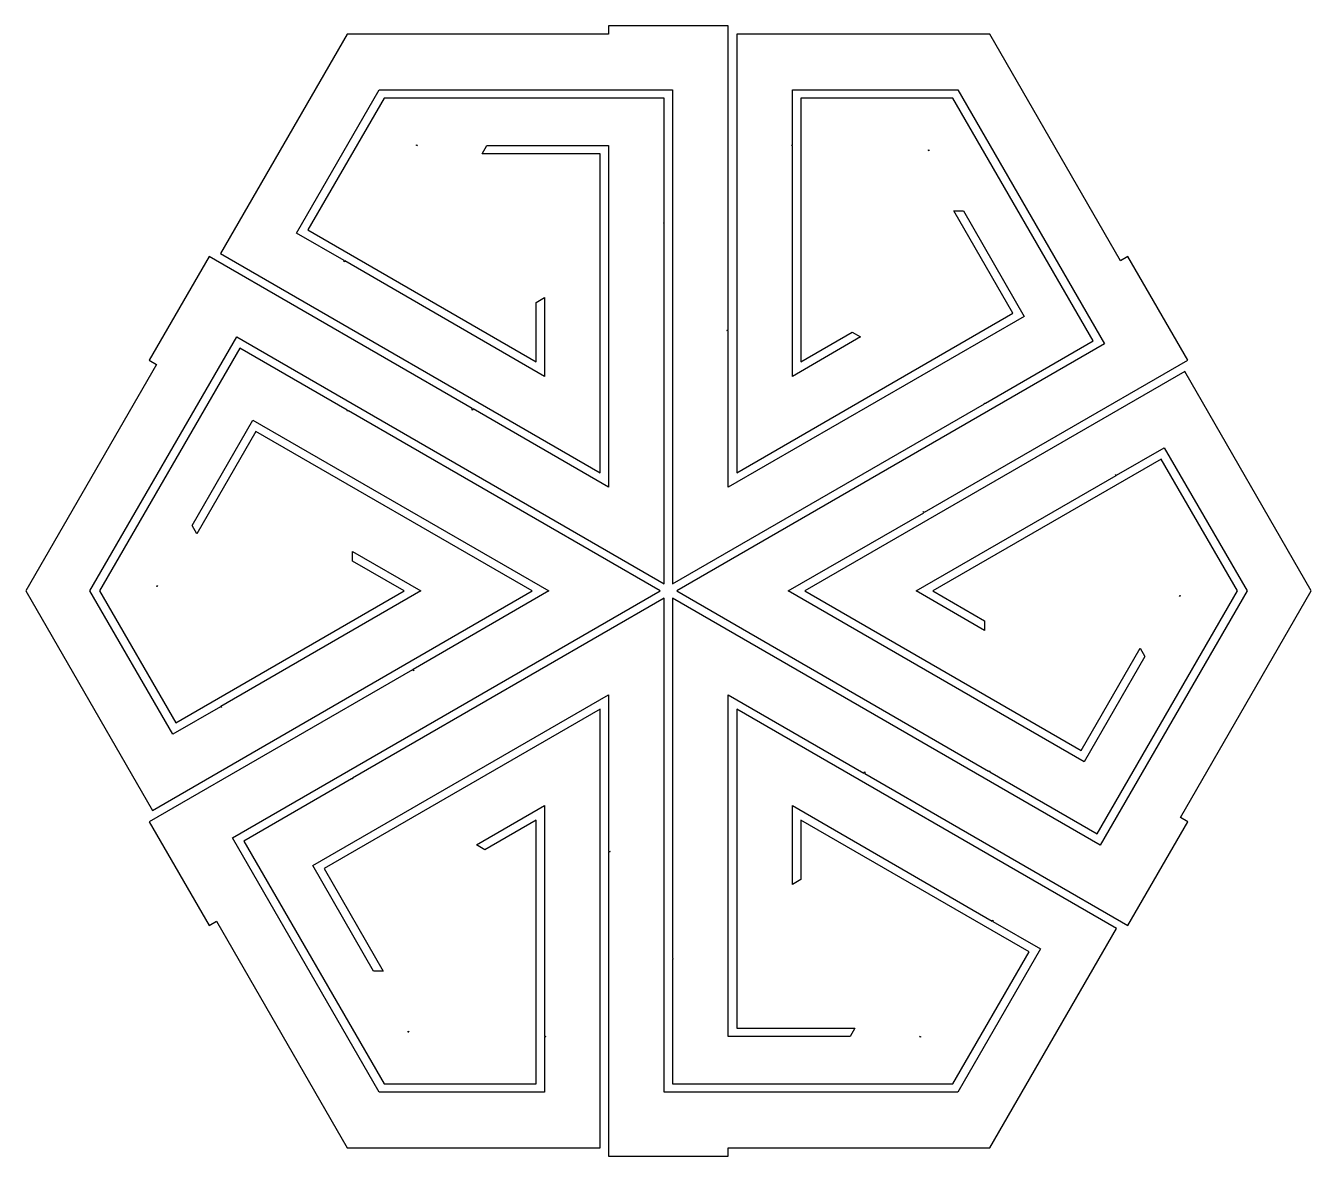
# Model space of a CAD drawing. Header units: inches. Extents: x -3.05 to -0.74, y -2.15 to -0.12.
import ezdxf

# ---------------------------------------------------------------- set-up
doc = ezdxf.new("R2010")
doc.units = ezdxf.units.IN
doc.layers.get('0').update_dxf_attribs({"linetype": 'CONTINUOUS'})

msp = doc.modelspace()

# ---------------------------------------------------------------- linework, layer by layer
for points in [[(-2.6958, -0.5294), (-2.0136, -0.9234), (-2.0136, -0.3505), (-2.2259, -0.3505), (-2.2173, -0.3355), (-1.9986, -0.3355), (-1.9986, -0.9493), (-2.2422, -0.8087), (-2.2436, -0.8111), (-2.2436, -0.8079), (-2.7163, -0.5349), (-2.8238, -0.7211), (-2.8108, -0.7286), (-3.0458, -1.1355), (-2.8183, -1.5294), (-2.1361, -1.1355), (-2.6321, -0.8491), (-2.7383, -1.033), (-2.747, -1.018), (-2.6376, -0.8286), (-2.1061, -1.1355), (-2.3497, -1.2762), (-2.3483, -1.2786), (-2.3511, -1.277), (-2.8238, -1.5499), (-2.7163, -1.7361), (-2.7033, -1.7286), (-2.4684, -2.1355), (-2.0136, -2.1355), (-2.0136, -1.3477), (-2.5096, -1.6341), (-2.4035, -1.818), (-2.4208, -1.818), (-2.5301, -1.6286), (-1.9986, -1.3217), (-1.9986, -1.603), (-1.9958, -1.603), (-1.9986, -1.6046), (-1.9986, -2.1505), (-1.7836, -2.1505), (-1.7836, -2.1355), (-1.3137, -2.1355), (-1.0863, -1.7416), (-1.7686, -1.3477), (-1.7686, -1.9205), (-1.5562, -1.9205), (-1.5649, -1.9355), (-1.7836, -1.9355), (-1.7836, -1.3217), (-1.54, -1.4624), (-1.5386, -1.46), (-1.5386, -1.4632), (-1.0658, -1.7361), (-0.9583, -1.5499), (-0.9713, -1.5424), (-0.7364, -1.1355), (-0.9638, -0.7416), (-1.6461, -1.1355), (-1.15, -1.4219), (-1.0438, -1.238), (-1.0351, -1.253), (-1.1445, -1.4424), (-1.6761, -1.1355), (-1.4325, -0.9949), (-1.4338, -0.9925), (-1.4311, -0.9941), (-0.9583, -0.7211), (-1.0658, -0.5349), (-1.0788, -0.5424), (-1.3137, -0.1355), (-1.7686, -0.1355), (-1.7686, -0.9234), (-1.2725, -0.6369), (-1.3787, -0.453), (-1.3613, -0.453), (-1.252, -0.6424), (-1.7836, -0.9493), (-1.7836, -0.668), (-1.7863, -0.668), (-1.7836, -0.6664), (-1.7836, -0.1205), (-1.9986, -0.1205), (-1.9986, -0.1355), (-2.4684, -0.1355)], [(-2.6958, -0.5294), (-2.0136, -0.9234), (-2.0136, -0.3505), (-2.2259, -0.3505), (-2.2173, -0.3355), (-1.9986, -0.3355), (-1.9986, -0.9493), (-2.2422, -0.8087), (-2.2436, -0.8111), (-2.2436, -0.8079), (-2.7163, -0.5349), (-2.8238, -0.7211), (-2.8108, -0.7286), (-3.0458, -1.1355), (-2.8183, -1.5294), (-2.1361, -1.1355), (-2.6321, -0.8491), (-2.7383, -1.033), (-2.747, -1.018), (-2.6376, -0.8286), (-2.1061, -1.1355), (-2.3497, -1.2762), (-2.3483, -1.2786), (-2.3511, -1.277), (-2.8238, -1.5499), (-2.7163, -1.7361), (-2.7033, -1.7286), (-2.4684, -2.1355), (-2.0136, -2.1355), (-2.0136, -1.3477), (-2.5096, -1.6341), (-2.4035, -1.818), (-2.4208, -1.818), (-2.5301, -1.6286), (-1.9986, -1.3217), (-1.9986, -1.603), (-1.9958, -1.603), (-1.9986, -1.6046), (-1.9986, -2.1505), (-1.7836, -2.1505), (-1.7836, -2.1355), (-1.3137, -2.1355), (-1.0863, -1.7416), (-1.7686, -1.3477), (-1.7686, -1.9205), (-1.5562, -1.9205), (-1.5649, -1.9355), (-1.7836, -1.9355), (-1.7836, -1.3217), (-1.54, -1.4624), (-1.5386, -1.46), (-1.5386, -1.4632), (-1.0658, -1.7361), (-0.9583, -1.5499), (-0.9713, -1.5424), (-0.7364, -1.1355), (-0.9638, -0.7416), (-1.6461, -1.1355), (-1.15, -1.4219), (-1.0438, -1.238), (-1.0351, -1.253), (-1.1445, -1.4424), (-1.6761, -1.1355), (-1.4325, -0.9949), (-1.4338, -0.9925), (-1.4311, -0.9941), (-0.9583, -0.7211), (-1.0658, -0.5349), (-1.0788, -0.5424), (-1.3137, -0.1355), (-1.7686, -0.1355), (-1.7686, -0.9234), (-1.2725, -0.6369), (-1.3787, -0.453), (-1.3613, -0.453), (-1.252, -0.6424), (-1.7836, -0.9493), (-1.7836, -0.668), (-1.7863, -0.668), (-1.7836, -0.6664), (-1.7836, -0.1205), (-1.9986, -0.1205), (-1.9986, -0.1355), (-2.4684, -0.1355)], [(-2.5592, -0.4928), (-2.4107, -0.2355), (-1.8836, -0.2355), (-1.8836, -1.1225), (-1.3236, -0.7992), (-1.3236, -0.798), (-1.3215, -0.798), (-1.1284, -0.6865), (-1.3801, -0.2505), (-1.6536, -0.2505), (-1.6536, -0.7242), (-1.5611, -0.6708), (-1.5461, -0.6794), (-1.6686, -0.7501), (-1.6686, -0.3355), (-1.6704, -0.3355), (-1.6686, -0.3345), (-1.6686, -0.2355), (-1.3715, -0.2355), (-1.1079, -0.692), (-1.8761, -1.1355), (-1.3161, -1.4588), (-1.315, -1.4583), (-1.314, -1.46), (-1.1209, -1.5715), (-0.8692, -1.1355), (-1.0059, -0.8987), (-1.4161, -1.1355), (-1.3236, -1.1889), (-1.3236, -1.2063), (-1.4461, -1.1355), (-1.087, -0.9282), (-1.0879, -0.9266), (-1.0861, -0.9277), (-1.0004, -0.8782), (-0.8518, -1.1355), (-1.1154, -1.592), (-1.8836, -1.1485), (-1.8836, -1.7952), (-1.8825, -1.7958), (-1.8836, -1.7975), (-1.8836, -2.0205), (-1.3801, -2.0205), (-1.2434, -1.7837), (-1.6536, -1.5469), (-1.6536, -1.6537), (-1.6686, -1.6624), (-1.6686, -1.5209), (-1.3095, -1.7282), (-1.3086, -1.7266), (-1.3086, -1.7288), (-1.2229, -1.7782), (-1.3715, -2.0355), (-1.8986, -2.0355), (-1.8986, -1.1485), (-2.4586, -1.4718), (-2.4586, -1.473), (-2.4606, -1.473), (-2.6538, -1.5845), (-2.402, -2.0205), (-2.1286, -2.0205), (-2.1286, -1.5469), (-2.2211, -1.6003), (-2.2361, -1.5916), (-2.1136, -1.5209), (-2.1136, -1.9355), (-2.1117, -1.9355), (-2.1136, -1.9366), (-2.1136, -2.0355), (-2.4107, -2.0355), (-2.6742, -1.579), (-1.9061, -1.1355), (-2.4661, -0.8122), (-2.4671, -0.8128), (-2.4681, -0.811), (-2.6613, -0.6995), (-2.913, -1.1355), (-2.7763, -1.3723), (-2.3661, -1.1355), (-2.4586, -1.0821), (-2.4586, -1.0648), (-2.3361, -1.1355), (-2.6951, -1.3428), (-2.6942, -1.3445), (-2.6961, -1.3434), (-2.7817, -1.3928), (-2.9303, -1.1355), (-2.6667, -0.679), (-1.8986, -1.1225), (-1.8986, -0.4759), (-1.8996, -0.4753), (-1.8986, -0.4735), (-1.8986, -0.2505), (-2.402, -0.2505), (-2.5388, -0.4873), (-2.1286, -0.7242), (-2.1286, -0.6174), (-2.1136, -0.6087), (-2.1136, -0.7501), (-2.4726, -0.5428), (-2.4736, -0.5445), (-2.4736, -0.5423)], [(-2.5592, -0.4928), (-2.4107, -0.2355), (-1.8836, -0.2355), (-1.8836, -1.1225), (-1.3236, -0.7992), (-1.3236, -0.798), (-1.3215, -0.798), (-1.1284, -0.6865), (-1.3801, -0.2505), (-1.6536, -0.2505), (-1.6536, -0.7242), (-1.5611, -0.6708), (-1.5461, -0.6794), (-1.6686, -0.7501), (-1.6686, -0.3355), (-1.6704, -0.3355), (-1.6686, -0.3345), (-1.6686, -0.2355), (-1.3715, -0.2355), (-1.1079, -0.692), (-1.8761, -1.1355), (-1.3161, -1.4588), (-1.315, -1.4583), (-1.314, -1.46), (-1.1209, -1.5715), (-0.8692, -1.1355), (-1.0059, -0.8987), (-1.4161, -1.1355), (-1.3236, -1.1889), (-1.3236, -1.2063), (-1.4461, -1.1355), (-1.087, -0.9282), (-1.0879, -0.9266), (-1.0861, -0.9277), (-1.0004, -0.8782), (-0.8518, -1.1355), (-1.1154, -1.592), (-1.8836, -1.1485), (-1.8836, -1.7952), (-1.8825, -1.7958), (-1.8836, -1.7975), (-1.8836, -2.0205), (-1.3801, -2.0205), (-1.2434, -1.7837), (-1.6536, -1.5469), (-1.6536, -1.6537), (-1.6686, -1.6624), (-1.6686, -1.5209), (-1.3095, -1.7282), (-1.3086, -1.7266), (-1.3086, -1.7288), (-1.2229, -1.7782), (-1.3715, -2.0355), (-1.8986, -2.0355), (-1.8986, -1.1485), (-2.4586, -1.4718), (-2.4586, -1.473), (-2.4606, -1.473), (-2.6538, -1.5845), (-2.402, -2.0205), (-2.1286, -2.0205), (-2.1286, -1.5469), (-2.2211, -1.6003), (-2.2361, -1.5916), (-2.1136, -1.5209), (-2.1136, -1.9355), (-2.1117, -1.9355), (-2.1136, -1.9366), (-2.1136, -2.0355), (-2.4107, -2.0355), (-2.6742, -1.579), (-1.9061, -1.1355), (-2.4661, -0.8122), (-2.4671, -0.8128), (-2.4681, -0.811), (-2.6613, -0.6995), (-2.913, -1.1355), (-2.7763, -1.3723), (-2.3661, -1.1355), (-2.4586, -1.0821), (-2.4586, -1.0648), (-2.3361, -1.1355), (-2.6951, -1.3428), (-2.6942, -1.3445), (-2.6961, -1.3434), (-2.7817, -1.3928), (-2.9303, -1.1355), (-2.6667, -0.679), (-1.8986, -1.1225), (-1.8986, -0.4759), (-1.8996, -0.4753), (-1.8986, -0.4735), (-1.8986, -0.2505), (-2.402, -0.2505), (-2.5388, -0.4873), (-2.1286, -0.7242), (-2.1286, -0.6174), (-2.1136, -0.6087), (-2.1136, -0.7501), (-2.4726, -0.5428), (-2.4736, -0.5445), (-2.4736, -0.5423)], [(-2.3436, -0.3355), (-2.3436, -0.3345), (-2.3417, -0.3355)], [(-2.3436, -0.3355), (-2.3436, -0.3345), (-2.3417, -0.3355)], [(-1.4245, -0.3437), (-1.4236, -0.3431), (-1.4236, -0.3453)], [(-1.4245, -0.3437), (-1.4236, -0.3431), (-1.4236, -0.3453)], [(-2.8101, -1.1274), (-2.8111, -1.1269), (-2.8092, -1.1258)], [(-2.8101, -1.1274), (-2.8111, -1.1269), (-2.8092, -1.1258)], [(-0.972, -1.1437), (-0.9711, -1.1442), (-0.9729, -1.1453)], [(-0.972, -1.1437), (-0.9711, -1.1442), (-0.9729, -1.1453)], [(-2.3576, -1.9274), (-2.3586, -1.9279), (-2.3586, -1.9258)], [(-2.3576, -1.9274), (-2.3586, -1.9279), (-2.3586, -1.9258)], [(-1.4386, -1.9355), (-1.4386, -1.9366), (-1.4404, -1.9355)], [(-1.4386, -1.9355), (-1.4386, -1.9366), (-1.4404, -1.9355)]]:
    msp.add_lwpolyline(points, close=True)

doc.saveas('drawing.dxf')
